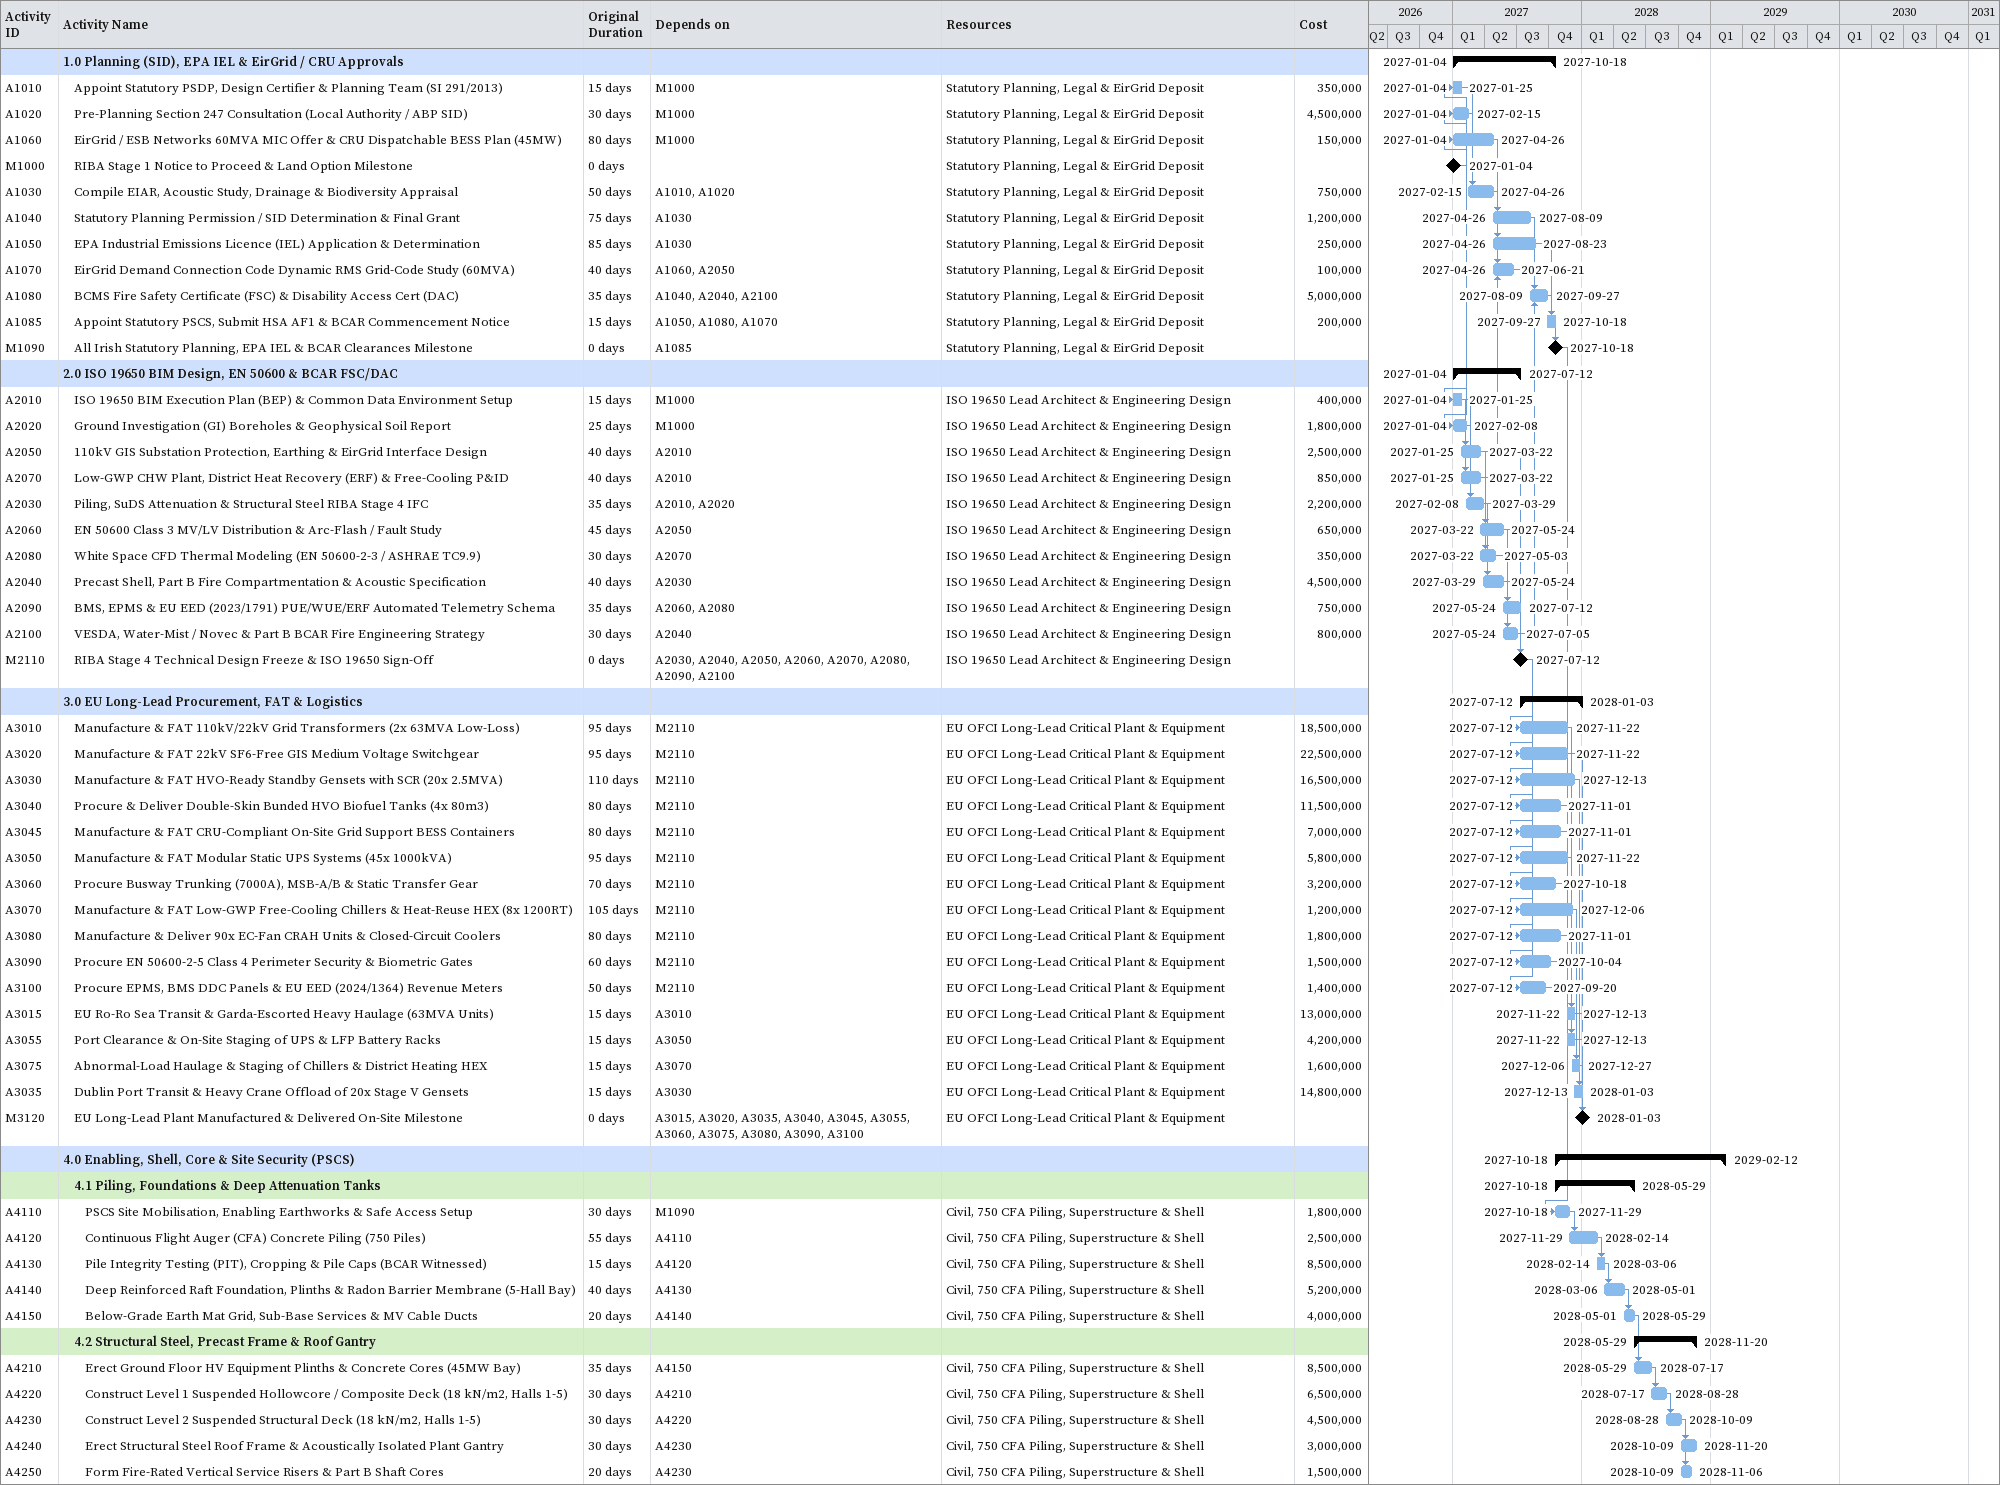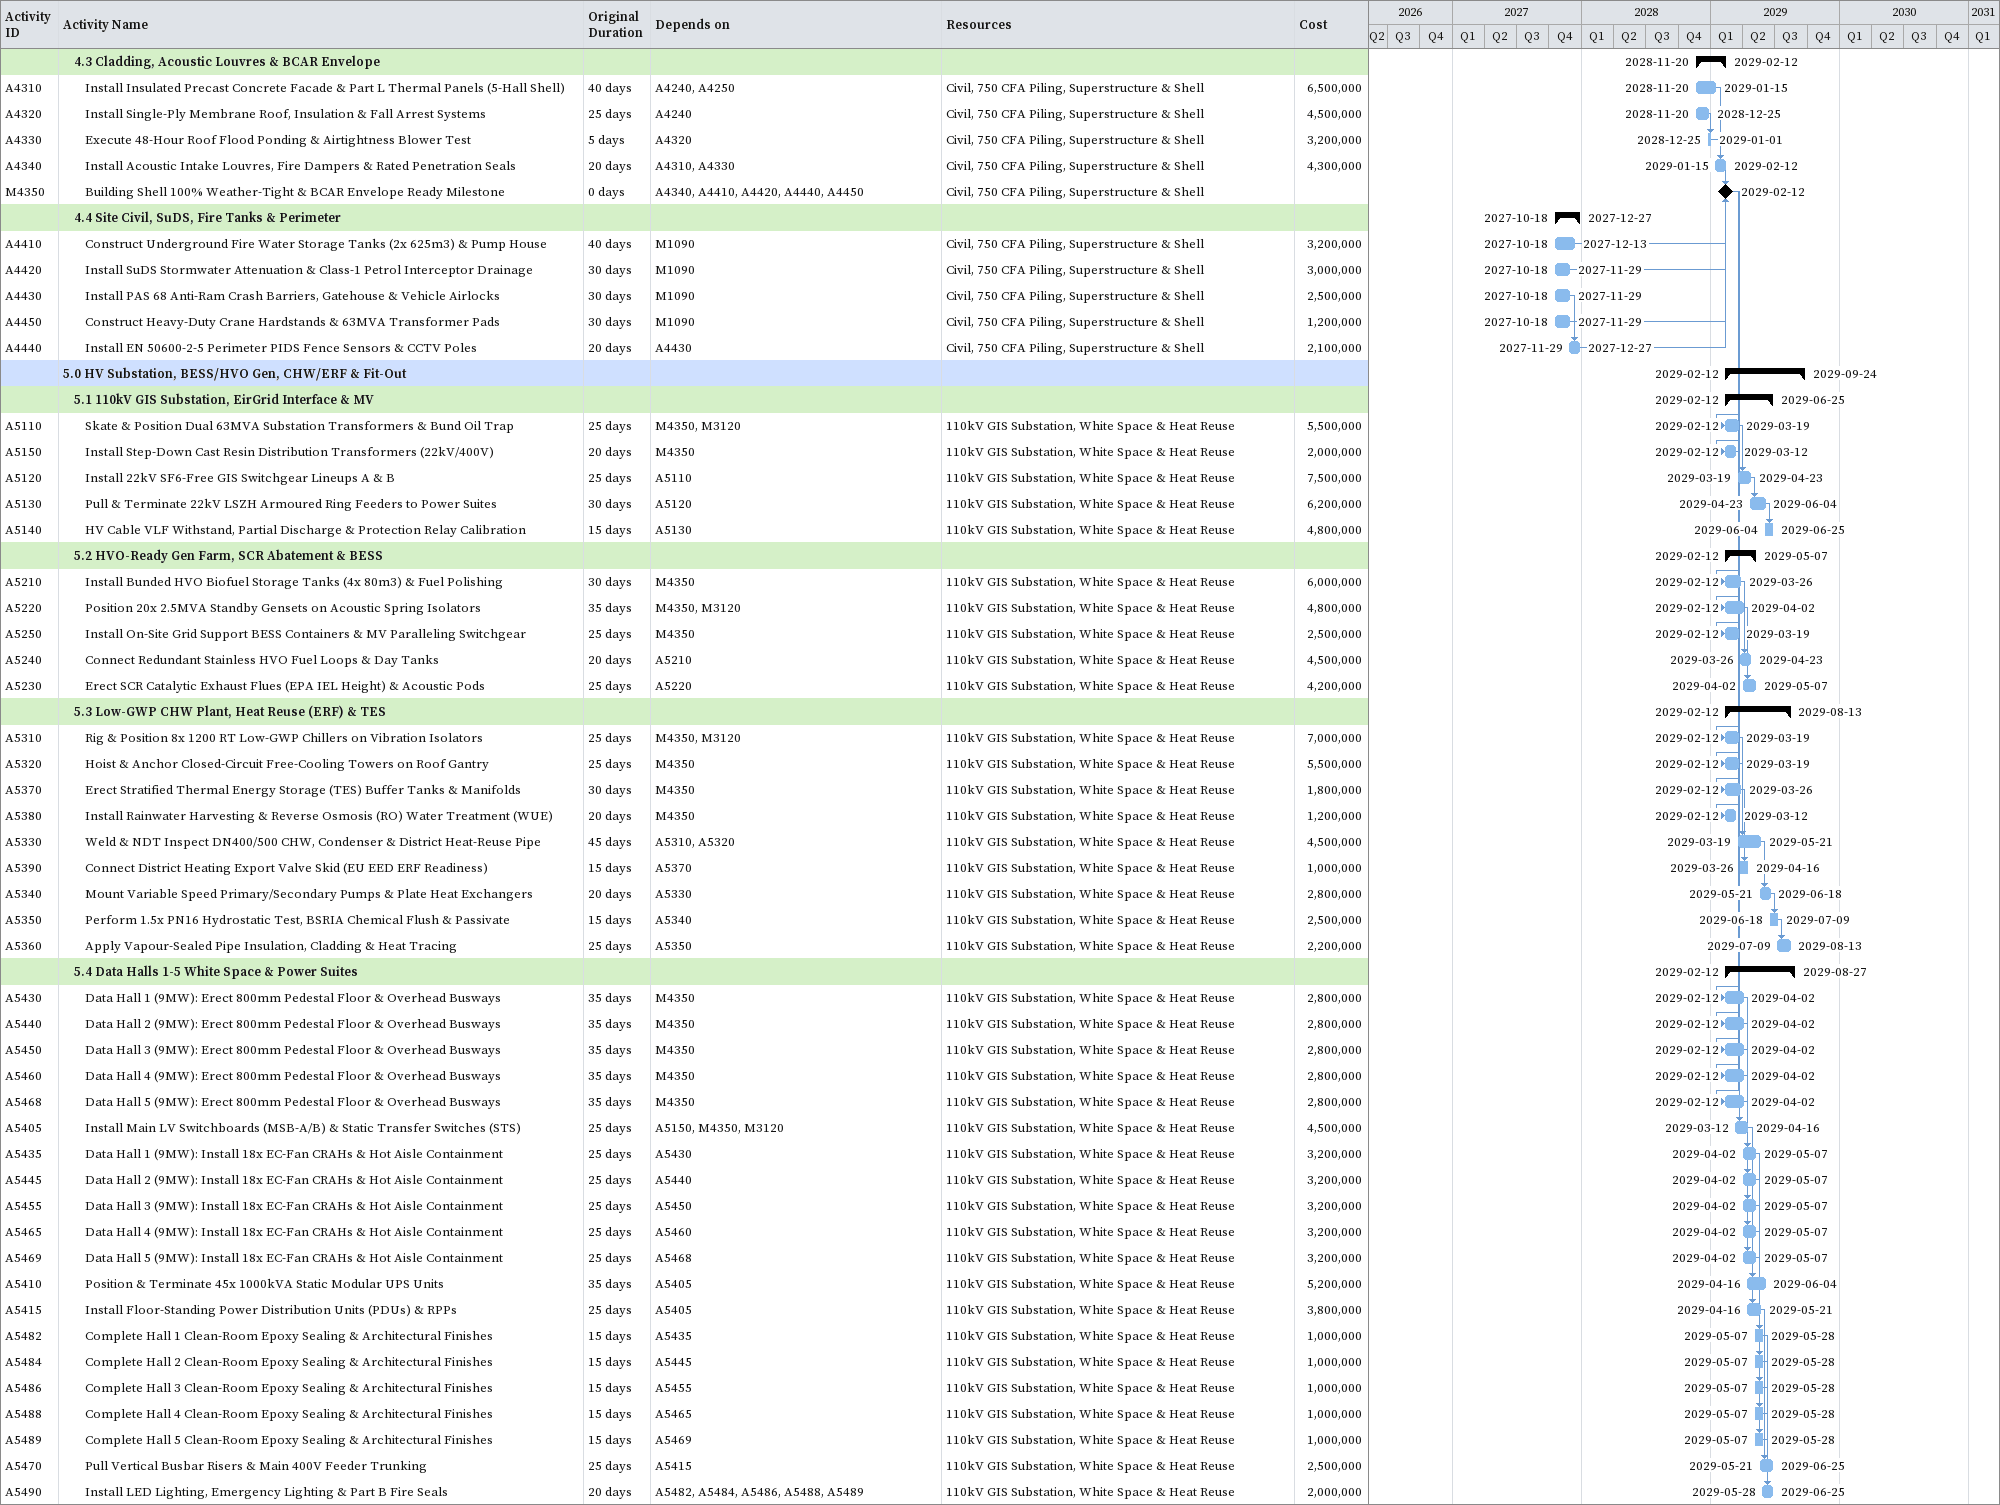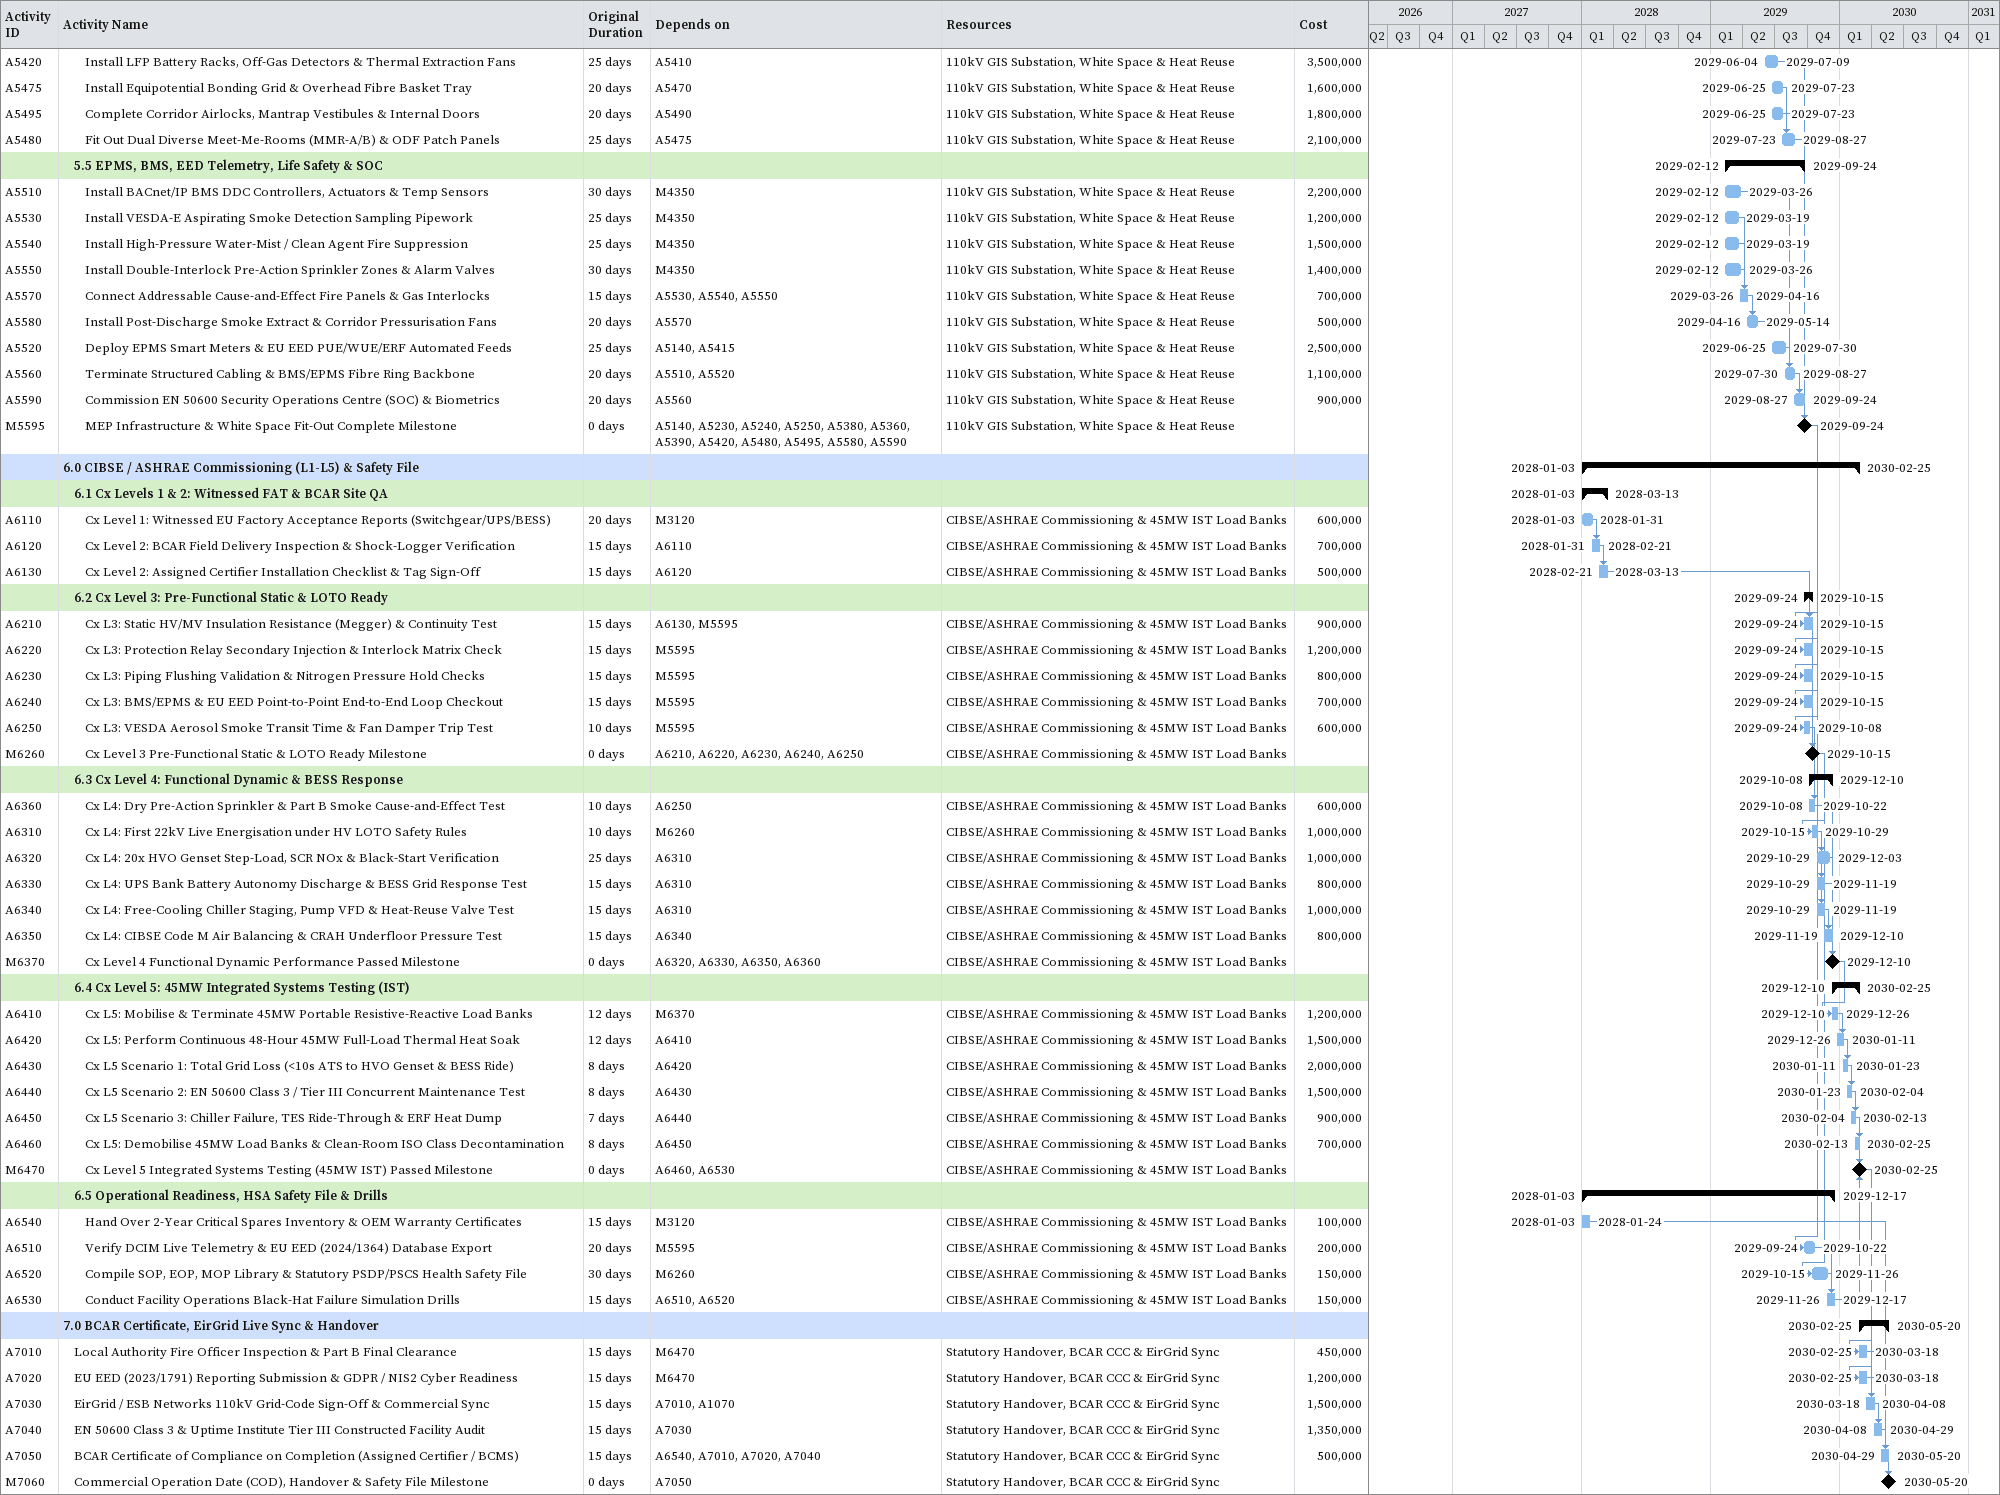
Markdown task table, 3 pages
| ID | Level | Task | Original duration | Start | Finish | Predecessors | Resources | Cost |
|---|---|---|---|---|---|---|---|---|
|  | 1 | **1.0 Planning (SID), EPA IEL & EirGrid / CRU Approvals** |  | 2027-01-04 | 2027-10-18 |  |  |  |
| A1010 | 2 | Appoint Statutory PSDP, Design Certifier & Planning Team (SI 291/2013) | 15d | 2027-01-04 | 2027-01-25 | M1000 | Statutory Planning, Legal & EirGrid Deposit | 350000 |
| A1020 | 2 | Pre-Planning Section 247 Consultation (Local Authority / ABP SID) | 30d | 2027-01-04 | 2027-02-15 | M1000 | Statutory Planning, Legal & EirGrid Deposit | 4500000 |
| A1060 | 2 | EirGrid / ESB Networks 60MVA MIC Offer & CRU Dispatchable BESS Plan (45MW) | 80d | 2027-01-04 | 2027-04-26 | M1000 | Statutory Planning, Legal & EirGrid Deposit | 150000 |
| M1000 | 2 | RIBA Stage 1 Notice to Proceed & Land Option Milestone | 0d | 2027-01-04 | 2027-01-04 |  | Statutory Planning, Legal & EirGrid Deposit |  |
| A1030 | 2 | Compile EIAR, Acoustic Study, Drainage & Biodiversity Appraisal | 50d | 2027-02-15 | 2027-04-26 | A1010, A1020 | Statutory Planning, Legal & EirGrid Deposit | 750000 |
| A1040 | 2 | Statutory Planning Permission / SID Determination & Final Grant | 75d | 2027-04-26 | 2027-08-09 | A1030 | Statutory Planning, Legal & EirGrid Deposit | 1200000 |
| A1050 | 2 | EPA Industrial Emissions Licence (IEL) Application & Determination | 85d | 2027-04-26 | 2027-08-23 | A1030 | Statutory Planning, Legal & EirGrid Deposit | 250000 |
| A1070 | 2 | EirGrid Demand Connection Code Dynamic RMS Grid-Code Study (60MVA) | 40d | 2027-04-26 | 2027-06-21 | A1060, A2050 | Statutory Planning, Legal & EirGrid Deposit | 100000 |
| A1080 | 2 | BCMS Fire Safety Certificate (FSC) & Disability Access Cert (DAC) | 35d | 2027-08-09 | 2027-09-27 | A1040, A2040, A2100 | Statutory Planning, Legal & EirGrid Deposit | 5000000 |
| A1085 | 2 | Appoint Statutory PSCS, Submit HSA AF1 & BCAR Commencement Notice | 15d | 2027-09-27 | 2027-10-18 | A1050, A1080, A1070 | Statutory Planning, Legal & EirGrid Deposit | 200000 |
| M1090 | 2 | All Irish Statutory Planning, EPA IEL & BCAR Clearances Milestone | 0d | 2027-10-18 | 2027-10-18 | A1085 | Statutory Planning, Legal & EirGrid Deposit |  |
|  | 1 | **2.0 ISO 19650 BIM Design, EN 50600 & BCAR FSC/DAC** |  | 2027-01-04 | 2027-07-12 |  |  |  |
| A2010 | 2 | ISO 19650 BIM Execution Plan (BEP) & Common Data Environment Setup | 15d | 2027-01-04 | 2027-01-25 | M1000 | ISO 19650 Lead Architect & Engineering Design | 400000 |
| A2020 | 2 | Ground Investigation (GI) Boreholes & Geophysical Soil Report | 25d | 2027-01-04 | 2027-02-08 | M1000 | ISO 19650 Lead Architect & Engineering Design | 1800000 |
| A2050 | 2 | 110kV GIS Substation Protection, Earthing & EirGrid Interface Design | 40d | 2027-01-25 | 2027-03-22 | A2010 | ISO 19650 Lead Architect & Engineering Design | 2500000 |
| A2070 | 2 | Low-GWP CHW Plant, District Heat Recovery (ERF) & Free-Cooling P&ID | 40d | 2027-01-25 | 2027-03-22 | A2010 | ISO 19650 Lead Architect & Engineering Design | 850000 |
| A2030 | 2 | Piling, SuDS Attenuation & Structural Steel RIBA Stage 4 IFC | 35d | 2027-02-08 | 2027-03-29 | A2010, A2020 | ISO 19650 Lead Architect & Engineering Design | 2200000 |
| A2060 | 2 | EN 50600 Class 3 MV/LV Distribution & Arc-Flash / Fault Study | 45d | 2027-03-22 | 2027-05-24 | A2050 | ISO 19650 Lead Architect & Engineering Design | 650000 |
| A2080 | 2 | White Space CFD Thermal Modeling (EN 50600-2-3 / ASHRAE TC9.9) | 30d | 2027-03-22 | 2027-05-03 | A2070 | ISO 19650 Lead Architect & Engineering Design | 350000 |
| A2040 | 2 | Precast Shell, Part B Fire Compartmentation & Acoustic Specification | 40d | 2027-03-29 | 2027-05-24 | A2030 | ISO 19650 Lead Architect & Engineering Design | 4500000 |
| A2090 | 2 | BMS, EPMS & EU EED (2023/1791) PUE/WUE/ERF Automated Telemetry Schema | 35d | 2027-05-24 | 2027-07-12 | A2060, A2080 | ISO 19650 Lead Architect & Engineering Design | 750000 |
| A2100 | 2 | VESDA, Water-Mist / Novec & Part B BCAR Fire Engineering Strategy | 30d | 2027-05-24 | 2027-07-05 | A2040 | ISO 19650 Lead Architect & Engineering Design | 800000 |
| M2110 | 2 | RIBA Stage 4 Technical Design Freeze & ISO 19650 Sign-Off | 0d | 2027-07-12 | 2027-07-12 | A2030, A2040, A2050, A2060, A2070, A2080, A2090, A2100 | ISO 19650 Lead Architect & Engineering Design |  |
|  | 1 | **3.0 EU Long-Lead Procurement, FAT & Logistics** |  | 2027-07-12 | 2028-01-03 |  |  |  |
| A3010 | 2 | Manufacture & FAT 110kV/22kV Grid Transformers (2x 63MVA Low-Loss) | 95d | 2027-07-12 | 2027-11-22 | M2110 | EU OFCI Long-Lead Critical Plant & Equipment | 18500000 |
| A3020 | 2 | Manufacture & FAT 22kV SF6-Free GIS Medium Voltage Switchgear | 95d | 2027-07-12 | 2027-11-22 | M2110 | EU OFCI Long-Lead Critical Plant & Equipment | 22500000 |
| A3030 | 2 | Manufacture & FAT HVO-Ready Standby Gensets with SCR (20x 2.5MVA) | 110d | 2027-07-12 | 2027-12-13 | M2110 | EU OFCI Long-Lead Critical Plant & Equipment | 16500000 |
| A3040 | 2 | Procure & Deliver Double-Skin Bunded HVO Biofuel Tanks (4x 80m3) | 80d | 2027-07-12 | 2027-11-01 | M2110 | EU OFCI Long-Lead Critical Plant & Equipment | 11500000 |
| A3045 | 2 | Manufacture & FAT CRU-Compliant On-Site Grid Support BESS Containers | 80d | 2027-07-12 | 2027-11-01 | M2110 | EU OFCI Long-Lead Critical Plant & Equipment | 7000000 |
| A3050 | 2 | Manufacture & FAT Modular Static UPS Systems (45x 1000kVA) | 95d | 2027-07-12 | 2027-11-22 | M2110 | EU OFCI Long-Lead Critical Plant & Equipment | 5800000 |
| A3060 | 2 | Procure Busway Trunking (7000A), MSB-A/B & Static Transfer Gear | 70d | 2027-07-12 | 2027-10-18 | M2110 | EU OFCI Long-Lead Critical Plant & Equipment | 3200000 |
| A3070 | 2 | Manufacture & FAT Low-GWP Free-Cooling Chillers & Heat-Reuse HEX (8x 1200RT) | 105d | 2027-07-12 | 2027-12-06 | M2110 | EU OFCI Long-Lead Critical Plant & Equipment | 1200000 |
| A3080 | 2 | Manufacture & Deliver 90x EC-Fan CRAH Units & Closed-Circuit Coolers | 80d | 2027-07-12 | 2027-11-01 | M2110 | EU OFCI Long-Lead Critical Plant & Equipment | 1800000 |
| A3090 | 2 | Procure EN 50600-2-5 Class 4 Perimeter Security & Biometric Gates | 60d | 2027-07-12 | 2027-10-04 | M2110 | EU OFCI Long-Lead Critical Plant & Equipment | 1500000 |
| A3100 | 2 | Procure EPMS, BMS DDC Panels & EU EED (2024/1364) Revenue Meters | 50d | 2027-07-12 | 2027-09-20 | M2110 | EU OFCI Long-Lead Critical Plant & Equipment | 1400000 |
| A3015 | 2 | EU Ro-Ro Sea Transit & Garda-Escorted Heavy Haulage (63MVA Units) | 15d | 2027-11-22 | 2027-12-13 | A3010 | EU OFCI Long-Lead Critical Plant & Equipment | 13000000 |
| A3055 | 2 | Port Clearance & On-Site Staging of UPS & LFP Battery Racks | 15d | 2027-11-22 | 2027-12-13 | A3050 | EU OFCI Long-Lead Critical Plant & Equipment | 4200000 |
| A3075 | 2 | Abnormal-Load Haulage & Staging of Chillers & District Heating HEX | 15d | 2027-12-06 | 2027-12-27 | A3070 | EU OFCI Long-Lead Critical Plant & Equipment | 1600000 |
| A3035 | 2 | Dublin Port Transit & Heavy Crane Offload of 20x Stage V Gensets | 15d | 2027-12-13 | 2028-01-03 | A3030 | EU OFCI Long-Lead Critical Plant & Equipment | 14800000 |
| M3120 | 2 | EU Long-Lead Plant Manufactured & Delivered On-Site Milestone | 0d | 2028-01-03 | 2028-01-03 | A3015, A3020, A3035, A3040, A3045, A3055, A3060, A3075, A3080, A3090, A3100 | EU OFCI Long-Lead Critical Plant & Equipment |  |
|  | 1 | **4.0 Enabling, Shell, Core & Site Security (PSCS)** |  | 2027-10-18 | 2029-02-12 |  |  |  |
|  | 2 | **4.1 Piling, Foundations & Deep Attenuation Tanks** |  | 2027-10-18 | 2028-05-29 |  |  |  |
| A4110 | 3 | PSCS Site Mobilisation, Enabling Earthworks & Safe Access Setup | 30d | 2027-10-18 | 2027-11-29 | M1090 | Civil, 750 CFA Piling, Superstructure & Shell | 1800000 |
| A4120 | 3 | Continuous Flight Auger (CFA) Concrete Piling (750 Piles) | 55d | 2027-11-29 | 2028-02-14 | A4110 | Civil, 750 CFA Piling, Superstructure & Shell | 2500000 |
| A4130 | 3 | Pile Integrity Testing (PIT), Cropping & Pile Caps (BCAR Witnessed) | 15d | 2028-02-14 | 2028-03-06 | A4120 | Civil, 750 CFA Piling, Superstructure & Shell | 8500000 |
| A4140 | 3 | Deep Reinforced Raft Foundation, Plinths & Radon Barrier Membrane (5-Hall Bay) | 40d | 2028-03-06 | 2028-05-01 | A4130 | Civil, 750 CFA Piling, Superstructure & Shell | 5200000 |
| A4150 | 3 | Below-Grade Earth Mat Grid, Sub-Base Services & MV Cable Ducts | 20d | 2028-05-01 | 2028-05-29 | A4140 | Civil, 750 CFA Piling, Superstructure & Shell | 4000000 |
|  | 2 | **4.2 Structural Steel, Precast Frame & Roof Gantry** |  | 2028-05-29 | 2028-11-20 |  |  |  |
| A4210 | 3 | Erect Ground Floor HV Equipment Plinths & Concrete Cores (45MW Bay) | 35d | 2028-05-29 | 2028-07-17 | A4150 | Civil, 750 CFA Piling, Superstructure & Shell | 8500000 |
| A4220 | 3 | Construct Level 1 Suspended Hollowcore / Composite Deck (18 kN/m2, Halls 1-5) | 30d | 2028-07-17 | 2028-08-28 | A4210 | Civil, 750 CFA Piling, Superstructure & Shell | 6500000 |
| A4230 | 3 | Construct Level 2 Suspended Structural Deck (18 kN/m2, Halls 1-5) | 30d | 2028-08-28 | 2028-10-09 | A4220 | Civil, 750 CFA Piling, Superstructure & Shell | 4500000 |
| A4240 | 3 | Erect Structural Steel Roof Frame & Acoustically Isolated Plant Gantry | 30d | 2028-10-09 | 2028-11-20 | A4230 | Civil, 750 CFA Piling, Superstructure & Shell | 3000000 |
| A4250 | 3 | Form Fire-Rated Vertical Service Risers & Part B Shaft Cores | 20d | 2028-10-09 | 2028-11-06 | A4230 | Civil, 750 CFA Piling, Superstructure & Shell | 1500000 |
|  | 2 | **4.3 Cladding, Acoustic Louvres & BCAR Envelope** |  | 2028-11-20 | 2029-02-12 |  |  |  |
| A4310 | 3 | Install Insulated Precast Concrete Facade & Part L Thermal Panels (5-Hall Shell) | 40d | 2028-11-20 | 2029-01-15 | A4240, A4250 | Civil, 750 CFA Piling, Superstructure & Shell | 6500000 |
| A4320 | 3 | Install Single-Ply Membrane Roof, Insulation & Fall Arrest Systems | 25d | 2028-11-20 | 2028-12-25 | A4240 | Civil, 750 CFA Piling, Superstructure & Shell | 4500000 |
| A4330 | 3 | Execute 48-Hour Roof Flood Ponding & Airtightness Blower Test | 5d | 2028-12-25 | 2029-01-01 | A4320 | Civil, 750 CFA Piling, Superstructure & Shell | 3200000 |
| A4340 | 3 | Install Acoustic Intake Louvres, Fire Dampers & Rated Penetration Seals | 20d | 2029-01-15 | 2029-02-12 | A4310, A4330 | Civil, 750 CFA Piling, Superstructure & Shell | 4300000 |
| M4350 | 3 | Building Shell 100% Weather-Tight & BCAR Envelope Ready Milestone | 0d | 2029-02-12 | 2029-02-12 | A4340, A4410, A4420, A4440, A4450 | Civil, 750 CFA Piling, Superstructure & Shell |  |
|  | 2 | **4.4 Site Civil, SuDS, Fire Tanks & Perimeter** |  | 2027-10-18 | 2027-12-27 |  |  |  |
| A4410 | 3 | Construct Underground Fire Water Storage Tanks (2x 625m3) & Pump House | 40d | 2027-10-18 | 2027-12-13 | M1090 | Civil, 750 CFA Piling, Superstructure & Shell | 3200000 |
| A4420 | 3 | Install SuDS Stormwater Attenuation & Class-1 Petrol Interceptor Drainage | 30d | 2027-10-18 | 2027-11-29 | M1090 | Civil, 750 CFA Piling, Superstructure & Shell | 3000000 |
| A4430 | 3 | Install PAS 68 Anti-Ram Crash Barriers, Gatehouse & Vehicle Airlocks | 30d | 2027-10-18 | 2027-11-29 | M1090 | Civil, 750 CFA Piling, Superstructure & Shell | 2500000 |
| A4450 | 3 | Construct Heavy-Duty Crane Hardstands & 63MVA Transformer Pads | 30d | 2027-10-18 | 2027-11-29 | M1090 | Civil, 750 CFA Piling, Superstructure & Shell | 1200000 |
| A4440 | 3 | Install EN 50600-2-5 Perimeter PIDS Fence Sensors & CCTV Poles | 20d | 2027-11-29 | 2027-12-27 | A4430 | Civil, 750 CFA Piling, Superstructure & Shell | 2100000 |
|  | 1 | **5.0 HV Substation, BESS/HVO Gen, CHW/ERF & Fit-Out** |  | 2029-02-12 | 2029-09-24 |  |  |  |
|  | 2 | **5.1 110kV GIS Substation, EirGrid Interface & MV** |  | 2029-02-12 | 2029-06-25 |  |  |  |
| A5110 | 3 | Skate & Position Dual 63MVA Substation Transformers & Bund Oil Trap | 25d | 2029-02-12 | 2029-03-19 | M4350, M3120 | 110kV GIS Substation, White Space & Heat Reuse | 5500000 |
| A5150 | 3 | Install Step-Down Cast Resin Distribution Transformers (22kV/400V) | 20d | 2029-02-12 | 2029-03-12 | M4350 | 110kV GIS Substation, White Space & Heat Reuse | 2000000 |
| A5120 | 3 | Install 22kV SF6-Free GIS Switchgear Lineups A & B | 25d | 2029-03-19 | 2029-04-23 | A5110 | 110kV GIS Substation, White Space & Heat Reuse | 7500000 |
| A5130 | 3 | Pull & Terminate 22kV LSZH Armoured Ring Feeders to Power Suites | 30d | 2029-04-23 | 2029-06-04 | A5120 | 110kV GIS Substation, White Space & Heat Reuse | 6200000 |
| A5140 | 3 | HV Cable VLF Withstand, Partial Discharge & Protection Relay Calibration | 15d | 2029-06-04 | 2029-06-25 | A5130 | 110kV GIS Substation, White Space & Heat Reuse | 4800000 |
|  | 2 | **5.2 HVO-Ready Gen Farm, SCR Abatement & BESS** |  | 2029-02-12 | 2029-05-07 |  |  |  |
| A5210 | 3 | Install Bunded HVO Biofuel Storage Tanks (4x 80m3) & Fuel Polishing | 30d | 2029-02-12 | 2029-03-26 | M4350 | 110kV GIS Substation, White Space & Heat Reuse | 6000000 |
| A5220 | 3 | Position 20x 2.5MVA Standby Gensets on Acoustic Spring Isolators | 35d | 2029-02-12 | 2029-04-02 | M4350, M3120 | 110kV GIS Substation, White Space & Heat Reuse | 4800000 |
| A5250 | 3 | Install On-Site Grid Support BESS Containers & MV Paralleling Switchgear | 25d | 2029-02-12 | 2029-03-19 | M4350 | 110kV GIS Substation, White Space & Heat Reuse | 2500000 |
| A5240 | 3 | Connect Redundant Stainless HVO Fuel Loops & Day Tanks | 20d | 2029-03-26 | 2029-04-23 | A5210 | 110kV GIS Substation, White Space & Heat Reuse | 4500000 |
| A5230 | 3 | Erect SCR Catalytic Exhaust Flues (EPA IEL Height) & Acoustic Pods | 25d | 2029-04-02 | 2029-05-07 | A5220 | 110kV GIS Substation, White Space & Heat Reuse | 4200000 |
|  | 2 | **5.3 Low-GWP CHW Plant, Heat Reuse (ERF) & TES** |  | 2029-02-12 | 2029-08-13 |  |  |  |
| A5310 | 3 | Rig & Position 8x 1200 RT Low-GWP Chillers on Vibration Isolators | 25d | 2029-02-12 | 2029-03-19 | M4350, M3120 | 110kV GIS Substation, White Space & Heat Reuse | 7000000 |
| A5320 | 3 | Hoist & Anchor Closed-Circuit Free-Cooling Towers on Roof Gantry | 25d | 2029-02-12 | 2029-03-19 | M4350 | 110kV GIS Substation, White Space & Heat Reuse | 5500000 |
| A5370 | 3 | Erect Stratified Thermal Energy Storage (TES) Buffer Tanks & Manifolds | 30d | 2029-02-12 | 2029-03-26 | M4350 | 110kV GIS Substation, White Space & Heat Reuse | 1800000 |
| A5380 | 3 | Install Rainwater Harvesting & Reverse Osmosis (RO) Water Treatment (WUE) | 20d | 2029-02-12 | 2029-03-12 | M4350 | 110kV GIS Substation, White Space & Heat Reuse | 1200000 |
| A5330 | 3 | Weld & NDT Inspect DN400/500 CHW, Condenser & District Heat-Reuse Pipe | 45d | 2029-03-19 | 2029-05-21 | A5310, A5320 | 110kV GIS Substation, White Space & Heat Reuse | 4500000 |
| A5390 | 3 | Connect District Heating Export Valve Skid (EU EED ERF Readiness) | 15d | 2029-03-26 | 2029-04-16 | A5370 | 110kV GIS Substation, White Space & Heat Reuse | 1000000 |
| A5340 | 3 | Mount Variable Speed Primary/Secondary Pumps & Plate Heat Exchangers | 20d | 2029-05-21 | 2029-06-18 | A5330 | 110kV GIS Substation, White Space & Heat Reuse | 2800000 |
| A5350 | 3 | Perform 1.5x PN16 Hydrostatic Test, BSRIA Chemical Flush & Passivate | 15d | 2029-06-18 | 2029-07-09 | A5340 | 110kV GIS Substation, White Space & Heat Reuse | 2500000 |
| A5360 | 3 | Apply Vapour-Sealed Pipe Insulation, Cladding & Heat Tracing | 25d | 2029-07-09 | 2029-08-13 | A5350 | 110kV GIS Substation, White Space & Heat Reuse | 2200000 |
|  | 2 | **5.4 Data Halls 1-5 White Space & Power Suites** |  | 2029-02-12 | 2029-08-27 |  |  |  |
| A5430 | 3 | Data Hall 1 (9MW): Erect 800mm Pedestal Floor & Overhead Busways | 35d | 2029-02-12 | 2029-04-02 | M4350 | 110kV GIS Substation, White Space & Heat Reuse | 2800000 |
| A5440 | 3 | Data Hall 2 (9MW): Erect 800mm Pedestal Floor & Overhead Busways | 35d | 2029-02-12 | 2029-04-02 | M4350 | 110kV GIS Substation, White Space & Heat Reuse | 2800000 |
| A5450 | 3 | Data Hall 3 (9MW): Erect 800mm Pedestal Floor & Overhead Busways | 35d | 2029-02-12 | 2029-04-02 | M4350 | 110kV GIS Substation, White Space & Heat Reuse | 2800000 |
| A5460 | 3 | Data Hall 4 (9MW): Erect 800mm Pedestal Floor & Overhead Busways | 35d | 2029-02-12 | 2029-04-02 | M4350 | 110kV GIS Substation, White Space & Heat Reuse | 2800000 |
| A5468 | 3 | Data Hall 5 (9MW): Erect 800mm Pedestal Floor & Overhead Busways | 35d | 2029-02-12 | 2029-04-02 | M4350 | 110kV GIS Substation, White Space & Heat Reuse | 2800000 |
| A5405 | 3 | Install Main LV Switchboards (MSB-A/B) & Static Transfer Switches (STS) | 25d | 2029-03-12 | 2029-04-16 | A5150, M4350, M3120 | 110kV GIS Substation, White Space & Heat Reuse | 4500000 |
| A5435 | 3 | Data Hall 1 (9MW): Install 18x EC-Fan CRAHs & Hot Aisle Containment | 25d | 2029-04-02 | 2029-05-07 | A5430 | 110kV GIS Substation, White Space & Heat Reuse | 3200000 |
| A5445 | 3 | Data Hall 2 (9MW): Install 18x EC-Fan CRAHs & Hot Aisle Containment | 25d | 2029-04-02 | 2029-05-07 | A5440 | 110kV GIS Substation, White Space & Heat Reuse | 3200000 |
| A5455 | 3 | Data Hall 3 (9MW): Install 18x EC-Fan CRAHs & Hot Aisle Containment | 25d | 2029-04-02 | 2029-05-07 | A5450 | 110kV GIS Substation, White Space & Heat Reuse | 3200000 |
| A5465 | 3 | Data Hall 4 (9MW): Install 18x EC-Fan CRAHs & Hot Aisle Containment | 25d | 2029-04-02 | 2029-05-07 | A5460 | 110kV GIS Substation, White Space & Heat Reuse | 3200000 |
| A5469 | 3 | Data Hall 5 (9MW): Install 18x EC-Fan CRAHs & Hot Aisle Containment | 25d | 2029-04-02 | 2029-05-07 | A5468 | 110kV GIS Substation, White Space & Heat Reuse | 3200000 |
| A5410 | 3 | Position & Terminate 45x 1000kVA Static Modular UPS Units | 35d | 2029-04-16 | 2029-06-04 | A5405 | 110kV GIS Substation, White Space & Heat Reuse | 5200000 |
| A5415 | 3 | Install Floor-Standing Power Distribution Units (PDUs) & RPPs | 25d | 2029-04-16 | 2029-05-21 | A5405 | 110kV GIS Substation, White Space & Heat Reuse | 3800000 |
| A5482 | 3 | Complete Hall 1 Clean-Room Epoxy Sealing & Architectural Finishes | 15d | 2029-05-07 | 2029-05-28 | A5435 | 110kV GIS Substation, White Space & Heat Reuse | 1000000 |
| A5484 | 3 | Complete Hall 2 Clean-Room Epoxy Sealing & Architectural Finishes | 15d | 2029-05-07 | 2029-05-28 | A5445 | 110kV GIS Substation, White Space & Heat Reuse | 1000000 |
| A5486 | 3 | Complete Hall 3 Clean-Room Epoxy Sealing & Architectural Finishes | 15d | 2029-05-07 | 2029-05-28 | A5455 | 110kV GIS Substation, White Space & Heat Reuse | 1000000 |
| A5488 | 3 | Complete Hall 4 Clean-Room Epoxy Sealing & Architectural Finishes | 15d | 2029-05-07 | 2029-05-28 | A5465 | 110kV GIS Substation, White Space & Heat Reuse | 1000000 |
| A5489 | 3 | Complete Hall 5 Clean-Room Epoxy Sealing & Architectural Finishes | 15d | 2029-05-07 | 2029-05-28 | A5469 | 110kV GIS Substation, White Space & Heat Reuse | 1000000 |
| A5470 | 3 | Pull Vertical Busbar Risers & Main 400V Feeder Trunking | 25d | 2029-05-21 | 2029-06-25 | A5415 | 110kV GIS Substation, White Space & Heat Reuse | 2500000 |
| A5490 | 3 | Install LED Lighting, Emergency Lighting & Part B Fire Seals | 20d | 2029-05-28 | 2029-06-25 | A5482, A5484, A5486, A5488, A5489 | 110kV GIS Substation, White Space & Heat Reuse | 2000000 |
| A5420 | 3 | Install LFP Battery Racks, Off-Gas Detectors & Thermal Extraction Fans | 25d | 2029-06-04 | 2029-07-09 | A5410 | 110kV GIS Substation, White Space & Heat Reuse | 3500000 |
| A5475 | 3 | Install Equipotential Bonding Grid & Overhead Fibre Basket Tray | 20d | 2029-06-25 | 2029-07-23 | A5470 | 110kV GIS Substation, White Space & Heat Reuse | 1600000 |
| A5495 | 3 | Complete Corridor Airlocks, Mantrap Vestibules & Internal Doors | 20d | 2029-06-25 | 2029-07-23 | A5490 | 110kV GIS Substation, White Space & Heat Reuse | 1800000 |
| A5480 | 3 | Fit Out Dual Diverse Meet-Me-Rooms (MMR-A/B) & ODF Patch Panels | 25d | 2029-07-23 | 2029-08-27 | A5475 | 110kV GIS Substation, White Space & Heat Reuse | 2100000 |
|  | 2 | **5.5 EPMS, BMS, EED Telemetry, Life Safety & SOC** |  | 2029-02-12 | 2029-09-24 |  |  |  |
| A5510 | 3 | Install BACnet/IP BMS DDC Controllers, Actuators & Temp Sensors | 30d | 2029-02-12 | 2029-03-26 | M4350 | 110kV GIS Substation, White Space & Heat Reuse | 2200000 |
| A5530 | 3 | Install VESDA-E Aspirating Smoke Detection Sampling Pipework | 25d | 2029-02-12 | 2029-03-19 | M4350 | 110kV GIS Substation, White Space & Heat Reuse | 1200000 |
| A5540 | 3 | Install High-Pressure Water-Mist / Clean Agent Fire Suppression | 25d | 2029-02-12 | 2029-03-19 | M4350 | 110kV GIS Substation, White Space & Heat Reuse | 1500000 |
| A5550 | 3 | Install Double-Interlock Pre-Action Sprinkler Zones & Alarm Valves | 30d | 2029-02-12 | 2029-03-26 | M4350 | 110kV GIS Substation, White Space & Heat Reuse | 1400000 |
| A5570 | 3 | Connect Addressable Cause-and-Effect Fire Panels & Gas Interlocks | 15d | 2029-03-26 | 2029-04-16 | A5530, A5540, A5550 | 110kV GIS Substation, White Space & Heat Reuse | 700000 |
| A5580 | 3 | Install Post-Discharge Smoke Extract & Corridor Pressurisation Fans | 20d | 2029-04-16 | 2029-05-14 | A5570 | 110kV GIS Substation, White Space & Heat Reuse | 500000 |
| A5520 | 3 | Deploy EPMS Smart Meters & EU EED PUE/WUE/ERF Automated Feeds | 25d | 2029-06-25 | 2029-07-30 | A5140, A5415 | 110kV GIS Substation, White Space & Heat Reuse | 2500000 |
| A5560 | 3 | Terminate Structured Cabling & BMS/EPMS Fibre Ring Backbone | 20d | 2029-07-30 | 2029-08-27 | A5510, A5520 | 110kV GIS Substation, White Space & Heat Reuse | 1100000 |
| A5590 | 3 | Commission EN 50600 Security Operations Centre (SOC) & Biometrics | 20d | 2029-08-27 | 2029-09-24 | A5560 | 110kV GIS Substation, White Space & Heat Reuse | 900000 |
| M5595 | 3 | MEP Infrastructure & White Space Fit-Out Complete Milestone | 0d | 2029-09-24 | 2029-09-24 | A5140, A5230, A5240, A5250, A5380, A5360, A5390, A5420, A5480, A5495, A5580, A5590 | 110kV GIS Substation, White Space & Heat Reuse |  |
|  | 1 | **6.0 CIBSE / ASHRAE Commissioning (L1-L5) & Safety File** |  | 2028-01-03 | 2030-02-25 |  |  |  |
|  | 2 | **6.1 Cx Levels 1 & 2: Witnessed FAT & BCAR Site QA** |  | 2028-01-03 | 2028-03-13 |  |  |  |
| A6110 | 3 | Cx Level 1: Witnessed EU Factory Acceptance Reports (Switchgear/UPS/BESS) | 20d | 2028-01-03 | 2028-01-31 | M3120 | CIBSE/ASHRAE Commissioning & 45MW IST Load Banks | 600000 |
| A6120 | 3 | Cx Level 2: BCAR Field Delivery Inspection & Shock-Logger Verification | 15d | 2028-01-31 | 2028-02-21 | A6110 | CIBSE/ASHRAE Commissioning & 45MW IST Load Banks | 700000 |
| A6130 | 3 | Cx Level 2: Assigned Certifier Installation Checklist & Tag Sign-Off | 15d | 2028-02-21 | 2028-03-13 | A6120 | CIBSE/ASHRAE Commissioning & 45MW IST Load Banks | 500000 |
|  | 2 | **6.2 Cx Level 3: Pre-Functional Static & LOTO Ready** |  | 2029-09-24 | 2029-10-15 |  |  |  |
| A6210 | 3 | Cx L3: Static HV/MV Insulation Resistance (Megger) & Continuity Test | 15d | 2029-09-24 | 2029-10-15 | A6130, M5595 | CIBSE/ASHRAE Commissioning & 45MW IST Load Banks | 900000 |
| A6220 | 3 | Cx L3: Protection Relay Secondary Injection & Interlock Matrix Check | 15d | 2029-09-24 | 2029-10-15 | M5595 | CIBSE/ASHRAE Commissioning & 45MW IST Load Banks | 1200000 |
| A6230 | 3 | Cx L3: Piping Flushing Validation & Nitrogen Pressure Hold Checks | 15d | 2029-09-24 | 2029-10-15 | M5595 | CIBSE/ASHRAE Commissioning & 45MW IST Load Banks | 800000 |
| A6240 | 3 | Cx L3: BMS/EPMS & EU EED Point-to-Point End-to-End Loop Checkout | 15d | 2029-09-24 | 2029-10-15 | M5595 | CIBSE/ASHRAE Commissioning & 45MW IST Load Banks | 700000 |
| A6250 | 3 | Cx L3: VESDA Aerosol Smoke Transit Time & Fan Damper Trip Test | 10d | 2029-09-24 | 2029-10-08 | M5595 | CIBSE/ASHRAE Commissioning & 45MW IST Load Banks | 600000 |
| M6260 | 3 | Cx Level 3 Pre-Functional Static & LOTO Ready Milestone | 0d | 2029-10-15 | 2029-10-15 | A6210, A6220, A6230, A6240, A6250 | CIBSE/ASHRAE Commissioning & 45MW IST Load Banks |  |
|  | 2 | **6.3 Cx Level 4: Functional Dynamic & BESS Response** |  | 2029-10-08 | 2029-12-10 |  |  |  |
| A6360 | 3 | Cx L4: Dry Pre-Action Sprinkler & Part B Smoke Cause-and-Effect Test | 10d | 2029-10-08 | 2029-10-22 | A6250 | CIBSE/ASHRAE Commissioning & 45MW IST Load Banks | 600000 |
| A6310 | 3 | Cx L4: First 22kV Live Energisation under HV LOTO Safety Rules | 10d | 2029-10-15 | 2029-10-29 | M6260 | CIBSE/ASHRAE Commissioning & 45MW IST Load Banks | 1000000 |
| A6320 | 3 | Cx L4: 20x HVO Genset Step-Load, SCR NOx & Black-Start Verification | 25d | 2029-10-29 | 2029-12-03 | A6310 | CIBSE/ASHRAE Commissioning & 45MW IST Load Banks | 1000000 |
| A6330 | 3 | Cx L4: UPS Bank Battery Autonomy Discharge & BESS Grid Response Test | 15d | 2029-10-29 | 2029-11-19 | A6310 | CIBSE/ASHRAE Commissioning & 45MW IST Load Banks | 800000 |
| A6340 | 3 | Cx L4: Free-Cooling Chiller Staging, Pump VFD & Heat-Reuse Valve Test | 15d | 2029-10-29 | 2029-11-19 | A6310 | CIBSE/ASHRAE Commissioning & 45MW IST Load Banks | 1000000 |
| A6350 | 3 | Cx L4: CIBSE Code M Air Balancing & CRAH Underfloor Pressure Test | 15d | 2029-11-19 | 2029-12-10 | A6340 | CIBSE/ASHRAE Commissioning & 45MW IST Load Banks | 800000 |
| M6370 | 3 | Cx Level 4 Functional Dynamic Performance Passed Milestone | 0d | 2029-12-10 | 2029-12-10 | A6320, A6330, A6350, A6360 | CIBSE/ASHRAE Commissioning & 45MW IST Load Banks |  |
|  | 2 | **6.4 Cx Level 5: 45MW Integrated Systems Testing (IST)** |  | 2029-12-10 | 2030-02-25 |  |  |  |
| A6410 | 3 | Cx L5: Mobilise & Terminate 45MW Portable Resistive-Reactive Load Banks | 12d | 2029-12-10 | 2029-12-26 | M6370 | CIBSE/ASHRAE Commissioning & 45MW IST Load Banks | 1200000 |
| A6420 | 3 | Cx L5: Perform Continuous 48-Hour 45MW Full-Load Thermal Heat Soak | 12d | 2029-12-26 | 2030-01-11 | A6410 | CIBSE/ASHRAE Commissioning & 45MW IST Load Banks | 1500000 |
| A6430 | 3 | Cx L5 Scenario 1: Total Grid Loss (<10s ATS to HVO Genset & BESS Ride) | 8d | 2030-01-11 | 2030-01-23 | A6420 | CIBSE/ASHRAE Commissioning & 45MW IST Load Banks | 2000000 |
| A6440 | 3 | Cx L5 Scenario 2: EN 50600 Class 3 / Tier III Concurrent Maintenance Test | 8d | 2030-01-23 | 2030-02-04 | A6430 | CIBSE/ASHRAE Commissioning & 45MW IST Load Banks | 1500000 |
| A6450 | 3 | Cx L5 Scenario 3: Chiller Failure, TES Ride-Through & ERF Heat Dump | 7d | 2030-02-04 | 2030-02-13 | A6440 | CIBSE/ASHRAE Commissioning & 45MW IST Load Banks | 900000 |
| A6460 | 3 | Cx L5: Demobilise 45MW Load Banks & Clean-Room ISO Class Decontamination | 8d | 2030-02-13 | 2030-02-25 | A6450 | CIBSE/ASHRAE Commissioning & 45MW IST Load Banks | 700000 |
| M6470 | 3 | Cx Level 5 Integrated Systems Testing (45MW IST) Passed Milestone | 0d | 2030-02-25 | 2030-02-25 | A6460, A6530 | CIBSE/ASHRAE Commissioning & 45MW IST Load Banks |  |
|  | 2 | **6.5 Operational Readiness, HSA Safety File & Drills** |  | 2028-01-03 | 2029-12-17 |  |  |  |
| A6540 | 3 | Hand Over 2-Year Critical Spares Inventory & OEM Warranty Certificates | 15d | 2028-01-03 | 2028-01-24 | M3120 | CIBSE/ASHRAE Commissioning & 45MW IST Load Banks | 100000 |
| A6510 | 3 | Verify DCIM Live Telemetry & EU EED (2024/1364) Database Export | 20d | 2029-09-24 | 2029-10-22 | M5595 | CIBSE/ASHRAE Commissioning & 45MW IST Load Banks | 200000 |
| A6520 | 3 | Compile SOP, EOP, MOP Library & Statutory PSDP/PSCS Health Safety File | 30d | 2029-10-15 | 2029-11-26 | M6260 | CIBSE/ASHRAE Commissioning & 45MW IST Load Banks | 150000 |
| A6530 | 3 | Conduct Facility Operations Black-Hat Failure Simulation Drills | 15d | 2029-11-26 | 2029-12-17 | A6510, A6520 | CIBSE/ASHRAE Commissioning & 45MW IST Load Banks | 150000 |
|  | 1 | **7.0 BCAR Certificate, EirGrid Live Sync & Handover** |  | 2030-02-25 | 2030-05-20 |  |  |  |
| A7010 | 2 | Local Authority Fire Officer Inspection & Part B Final Clearance | 15d | 2030-02-25 | 2030-03-18 | M6470 | Statutory Handover, BCAR CCC & EirGrid Sync | 450000 |
| A7020 | 2 | EU EED (2023/1791) Reporting Submission & GDPR / NIS2 Cyber Readiness | 15d | 2030-02-25 | 2030-03-18 | M6470 | Statutory Handover, BCAR CCC & EirGrid Sync | 1200000 |
| A7030 | 2 | EirGrid / ESB Networks 110kV Grid-Code Sign-Off & Commercial Sync | 15d | 2030-03-18 | 2030-04-08 | A7010, A1070 | Statutory Handover, BCAR CCC & EirGrid Sync | 1500000 |
| A7040 | 2 | EN 50600 Class 3 & Uptime Institute Tier III Constructed Facility Audit | 15d | 2030-04-08 | 2030-04-29 | A7030 | Statutory Handover, BCAR CCC & EirGrid Sync | 1350000 |
| A7050 | 2 | BCAR Certificate of Compliance on Completion (Assigned Certifier / BCMS) | 15d | 2030-04-29 | 2030-05-20 | A6540, A7010, A7020, A7040 | Statutory Handover, BCAR CCC & EirGrid Sync | 500000 |
| M7060 | 2 | Commercial Operation Date (COD), Handover & Safety File Milestone | 0d | 2030-05-20 | 2030-05-20 | A7050 | Statutory Handover, BCAR CCC & EirGrid Sync |  |
